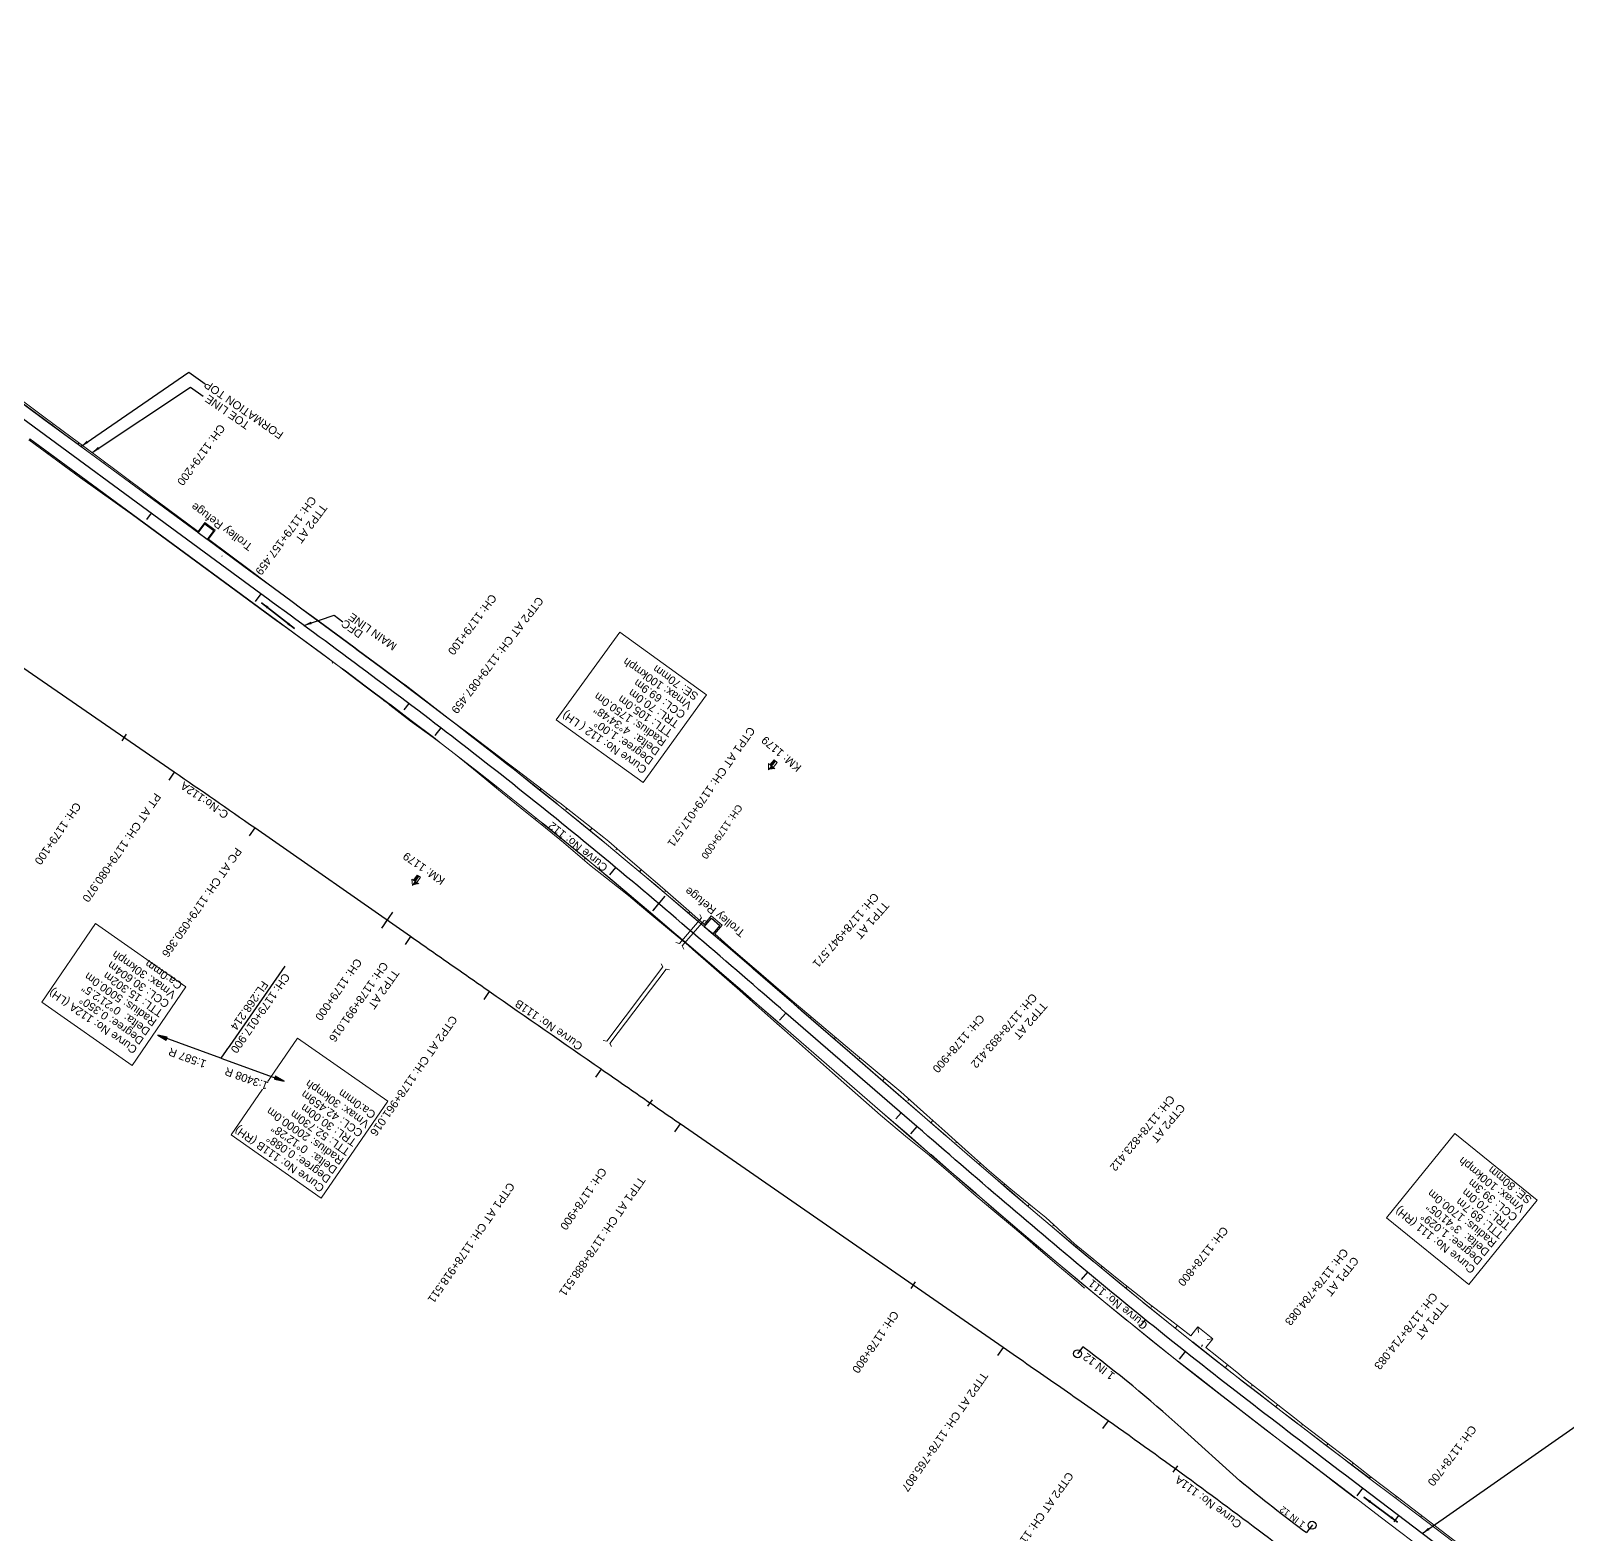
# Model space of a CAD drawing. Header units: metres. Extents: x 646784 to 662189, y 3367130 to 3378376.
# Drawn here: x 653056.2 to 653536.1, y 3373392.9 to 3373862.4 of the extents above; entities that cross this region are included whole.
import ezdxf
from ezdxf.enums import TextEntityAlignment as Align

# ---------------------------------------------------------------- set-up
doc = ezdxf.new("R2010")
doc.units = ezdxf.units.M
doc.header["$MEASUREMENT"] = 0
doc.linetypes.add('CENTER2', pattern=[1.125, 0.75, -0.125, 0.125, -0.125])
for name, color, linetype, lineweight in [('C-ALIG-DG-SPIRAL', 1, 'CENTER2', 70), ('C-ALIG-LABL-DG', 1, 'Continuous', 25), ('C-ALIG-LABL-DG-MARK', 1, 'Continuous', 25), ('IR Proposed Curve_Details', 190, 'Continuous', 0), ('Km post', 1, 'Continuous', 13), ('PROP-DFC Connecting line', 1, 'Continuous', 0), ('Proposed Curve_Details', 10, 'Continuous', 0), ('PROPOSED DFC TRACK', 1, 'Continuous', 0), ('PROPOSED DFCC TOE LINE', 239, 'Continuous', 0), ('PROPOSED DFCC TOE SLOPES', 239, 'Continuous', 0)]:
    doc.layers.add(name, color=color, linetype=linetype, lineweight=lineweight)
for name, color, linetype in [('IR PROPOSALS', 190, 'Continuous'), ('LINK LINE', 190, 'Continuous'), ('PROPOSED DFCC FORMATION LINE', 187, 'Continuous'), ('PROPOSED FORMATION LINE - PLAN', 187, 'Continuous'), ('Trolley Refuse', 10, 'Continuous')]:
    doc.layers.add(name, color=color, linetype=linetype)
doc.styles.add('Arial', font='arial.ttf')
doc.styles.get("Standard").update_dxf_attribs({"font": 'arial.ttf'})
doc.styles.add('Style-Arial', font='arial.ttf')
doc.dimstyles.new('ISO-25', dxfattribs={"dimtxt": 2.5, "dimasz": 2.5, "dimexe": 1.25, "dimexo": 0.625, "dimtad": 1, "dimtxsty": 'Standard', "dimcen": 2.5, "dimadec": 0, "dimazin": 0, "dimtfac": 1, "dimtmove": 0, "dimatfit": 3, "dimfxl": 1, "dimarcsym": 0})

# ---------------------------------------------------------------- blocks, each defined once
blk = doc.blocks.new('Tick Hor')
blk.add_lwpolyline([(-0.5, 0), (0.5, 0)])
blk = doc.blocks.new('KM Post')
at = {"layer": 'Km post', "lineweight": 13}
h = blk.add_hatch(color=256, dxfattribs=at)
h.paths.add_polyline_path([(0, -8.9), (1.6, -8.9), (1.6, -3.8), (0, -3.8)])
h.paths.add_polyline_path([(0, -3.8), (0, 0), (-3.4, -3.8)])
for p, q in [((0, -8.9), (0, 0)), ((3.1, -3.8), (0, 0)), ((3.1, -3.8), (-3.4, -3.8))]:
    blk.add_line(p, q, dxfattribs=at)
blk.add_lwpolyline([(1.6, -3.8), (1.6, -8.9), (-1.6, -8.9), (-1.6, -3.8)], dxfattribs=at)
blk = doc.blocks.new('Direction')
h = blk.add_hatch(color=256)
h.dxf.hatch_style = 1
h.paths.add_polyline_path([(-5.54, 0), (-4.75, -0.13), (-4.75, 0.13)])
blk.add_lwpolyline([(-5.54, 0), (-4.75, -0.13), (-4.75, 0.13)], close=True)
blk.add_lwpolyline([(0, 0), (-5.54, 0)])

msp = doc.modelspace()

# ---------------------------------------------------------------- linework, layer by layer
at = {"layer": 'C-ALIG-DG-SPIRAL', "color": 1, "linetype": 'Continuous', "lineweight": 30, "flags": 128}
msp.add_lwpolyline([(653890.1953, 3373089.885), (653472.2157, 3373407.2722), (653470.4174, 3373408.6378), (653468.6191, 3373410.0035), (653466.8209, 3373411.3693), (653465.0229, 3373412.7353), (653463.2251, 3373414.1016), (653461.4277, 3373415.4684), (653459.6305, 3373416.8356), (653457.8338, 3373418.2033), (653456.0376, 3373419.5716), (653454.2419, 3373420.9407), (653452.4467, 3373422.3105), (653450.6523, 3373423.6811), (653448.8585, 3373425.0527), (653447.0655, 3373426.4253), (653445.2733, 3373427.7989), (653443.482, 3373429.1737), (653441.6916, 3373430.5498), (653439.9023, 3373431.9271), (653438.114, 3373433.3058), (653436.3268, 3373434.686), (653434.5408, 3373436.0677), (653432.756, 3373437.451), (653430.9726, 3373438.836), (653429.1905, 3373440.2227), (653427.4099, 3373441.6113), (653425.6307, 3373443.0018), (653423.8531, 3373444.3942), (653422.0771, 3373445.7888), (653420.3028, 3373447.1854), (653418.5302, 3373448.5843), (653416.7594, 3373449.9854, -0.00578371), (653386.2193, 3373474.7641), (653384.4833, 3373476.2081), (653382.7491, 3373477.6543), (653381.0168, 3373479.1027), (653379.2862, 3373480.5532), (653377.5573, 3373482.0057), (653375.83, 3373483.4601), (653374.1042, 3373484.9163), (653372.38, 3373486.3744), (653370.6572, 3373487.8341), (653368.9358, 3373489.2954), (653367.2157, 3373490.7583), (653365.4968, 3373492.2227), (653363.7791, 3373493.6885), (653362.0626, 3373495.1556), (653360.3471, 3373496.6239), (653358.6327, 3373498.0934), (653356.9192, 3373499.5641), (653355.2065, 3373501.0357), (653353.4947, 3373502.5083), (653351.7837, 3373503.9818), (653350.0733, 3373505.4561), (653348.3636, 3373506.9311), (653346.6544, 3373508.4068), (653344.9458, 3373509.8831), (653343.2376, 3373511.3598), (653341.5297, 3373512.8371), (653339.8222, 3373514.3146), (653338.115, 3373515.7925), (653336.4079, 3373517.2706), (653334.701, 3373518.7489), (653332.9941, 3373520.2272), (653292.0556, 3373555.6854), (653290.3487, 3373557.1638), (653288.6418, 3373558.642), (653286.9347, 3373560.1201), (653285.2275, 3373561.598), (653283.52, 3373563.0757), (653281.8122, 3373564.5529), (653280.1041, 3373566.0298), (653278.3955, 3373567.5061), (653276.6864, 3373568.9819), (653274.9768, 3373570.457), (653273.2665, 3373571.9314), (653271.5556, 3373573.4051), (653269.8439, 3373574.8779), (653268.1315, 3373576.3497), (653266.4182, 3373577.8206), (653264.704, 3373579.2904), (653262.9887, 3373580.759), (653261.2725, 3373582.2264), (653259.5552, 3373583.6926), (653257.8367, 3373585.1574), (653256.1169, 3373586.6207), (653254.3959, 3373588.0826), (653252.6736, 3373589.5429), (653250.9499, 3373591.0015), (653249.2247, 3373592.4584), (653247.498, 3373593.9135), (653245.7697, 3373595.3667), (653244.0398, 3373596.818), (653242.3082, 3373598.2673), (653240.5748, 3373599.7145), (653238.8397, 3373601.1595, 0.00998425), (653184.2293, 3373644.7636), (653182.4361, 3373646.1358), (653180.6411, 3373647.5059), (653178.8445, 3373648.8738), (653177.0464, 3373650.2396), (653175.2466, 3373651.6033), (653173.4454, 3373652.9651), (653171.6428, 3373654.3251), (653169.8388, 3373655.6832), (653168.0336, 3373657.0396), (653166.2271, 3373658.3944), (653164.4194, 3373659.7476), (653162.6106, 3373661.0993), (653160.8007, 3373662.4495), (653158.9898, 3373663.7984), (653157.1779, 3373665.146), (653155.3652, 3373666.4924), (653153.5516, 3373667.8377), (653151.7372, 3373669.1819), (653149.9221, 3373670.5251), (653148.1063, 3373671.8674), (653146.2899, 3373673.2089), (653144.473, 3373674.5496), (653142.6555, 3373675.8897), (653140.8376, 3373677.2291), (653139.0194, 3373678.5681), (653137.2007, 3373679.9065), (653135.3818, 3373681.2446), (653133.5627, 3373682.5824), (653131.7434, 3373683.9199), (653129.924, 3373685.2573), (653128.1046, 3373686.5947), (652622.4428, 3374058.2518)], format="xyb", dxfattribs=at)
at = {"layer": 'C-ALIG-LABL-DG', "color": 1, "linetype": 'Continuous', "lineweight": 25}
for p, q in [((653093.8262, 3373711.789), (653092.3456, 3373709.7746)), ((653174.249, 3373652.358), (653172.7413, 3373650.3637)), ((653252.2972, 3373589.8616), (653250.6818, 3373587.9536)), ((653328.0142, 3373524.5405), (653326.3774, 3373522.6507)), ((653404.3304, 3373459.9285), (653402.7595, 3373457.9837)), ((653483.4317, 3373398.7555), (653481.9198, 3373396.7645))]:
    msp.add_line(p, q, dxfattribs=at)
at = {"layer": 'C-ALIG-LABL-DG-MARK', "color": 1, "linetype": 'Continuous', "lineweight": 25}
for p, q in [((653128.1046, 3373686.5947), (653126.3279, 3373684.1774)), ((653184.2293, 3373644.7636), (653182.4046, 3373642.3823)), ((653238.8397, 3373601.1595), (653236.9213, 3373598.853)), ((653292.0556, 3373555.6854), (653290.0915, 3373553.4178)), ((653332.9941, 3373520.2272), (653331.03, 3373517.9595)), ((653386.2193, 3373474.7641), (653384.3023, 3373472.4564)), ((653416.7594, 3373449.9854), (653414.8964, 3373447.634)), ((653472.2157, 3373407.2722), (653470.4015, 3373404.883))]:
    msp.add_line(p, q, dxfattribs=at)
at = {"layer": 'IR PROPOSALS'}
for p, q in [((653384.8063, 3373451.4751), (653383.1681, 3373449.2954)), ((653456.5488, 3373395.8398, 0.0193), (653454.6955, 3373393.4332, 0.0193))]:
    msp.add_line(p, q, dxfattribs=at)
msp.add_lwpolyline([(653454.6385, 3373393.3574, -0.01199726), (653433.8584, 3373409.6126), (653415.3863, 3373426.2794, 0.02245488), (653384.8063, 3373451.4751)], format="xyb", dxfattribs=at)
for centre in [(653383.1681, 3373449.2954), (653456.4095, 3373395.717, 0.6672)]:
    msp.add_circle(centre, 1.2487, dxfattribs=at)
at = {"layer": 'IR Proposed Curve_Details'}
msp.add_lwpolyline([(653104.6225, 3373563.8841), (653087.8869, 3373539.3509), (653059.6901, 3373559.0945), (653076.4257, 3373583.6276)], close=True, dxfattribs=at)
at = {"layer": 'LINK LINE', "linetype": 'Continuous', "lineweight": 30}
for p, q in [((653100.9757, 3373630.92), (653099.2747, 3373628.4488)), ((653126.1311, 3373613.4905), (653124.415, 3373611.0298)), ((653167.443, 3373584.679), (653166.0129, 3373582.6284)), ((653174.8122, 3373579.5396), (653173.0961, 3373577.079)), ((653199.4233, 3373562.3847), (653197.709, 3373559.9227)), ((653234.3309, 3373538.1336), (653232.6219, 3373535.668)), ((653258.9955, 3373521.0556), (653257.2883, 3373518.5887)), ((653359.8942, 3373451.2298), (653358.187, 3373448.7629)), ((653392.7098, 3373428.358), (653390.9781, 3373425.9083))]:
    msp.add_line(p, q, dxfattribs=at)
at = {"layer": 'LINK LINE', "linetype": 'Continuous', "lineweight": 30, "flags": 128}
for points in [[(653100.9757, 3373630.92), (653011.0449, 3373692.8242)], [(653199.4233, 3373562.3847), (653198.6291, 3373562.9377), (653197.835, 3373563.4907), (653197.0408, 3373564.0438), (653196.2468, 3373564.5969), (653195.4527, 3373565.1501), (653194.6586, 3373565.7033), (653193.8646, 3373566.2565), (653193.0706, 3373566.8097), (653192.2766, 3373567.363), (653191.4826, 3373567.9163), (653190.6887, 3373568.4696), (653189.8948, 3373569.023), (653189.1008, 3373569.5763), (653188.3069, 3373570.1297), (653187.5131, 3373570.6831), (653186.7192, 3373571.2366), (653185.9253, 3373571.79), (653185.1315, 3373572.3435), (653184.3376, 3373572.897), (653183.5438, 3373573.4505), (653182.75, 3373574.004), (653181.9562, 3373574.5575), (653181.1624, 3373575.1111), (653180.3686, 3373575.6646), (653179.5748, 3373576.2182), (653178.781, 3373576.7718), (653177.9873, 3373577.3253), (653177.1935, 3373577.8789), (653176.3997, 3373578.4325), (653175.6059, 3373578.9861), (653174.8122, 3373579.5396)], [(653258.9955, 3373521.0556), (653258.1997, 3373521.6063), (653257.404, 3373522.157), (653256.6082, 3373522.7077), (653255.8124, 3373523.2584), (653255.0167, 3373523.8091), (653254.2209, 3373524.3599), (653253.4252, 3373524.9106), (653252.6294, 3373525.4613), (653251.8337, 3373526.0121), (653251.038, 3373526.5628), (653250.2422, 3373527.1136), (653249.4465, 3373527.6644), (653248.6508, 3373528.2152), (653247.8551, 3373528.766), (653247.0594, 3373529.3168), (653246.2638, 3373529.8677), (653245.4681, 3373530.4186), (653244.6725, 3373530.9695), (653243.8769, 3373531.5204), (653243.0813, 3373532.0713), (653242.2857, 3373532.6223), (653241.4901, 3373533.1733), (653240.6945, 3373533.7243), (653239.899, 3373534.2753), (653239.1035, 3373534.8264), (653238.308, 3373535.3775), (653237.5125, 3373535.9287), (653236.7171, 3373536.4798), (653235.9217, 3373537.031), (653235.1263, 3373537.5823), (653234.3309, 3373538.1336)], [(653359.8942, 3373451.2298), (653258.9955, 3373521.0556)], [(653392.7098, 3373428.358), (653391.656, 3373429.1025), (653390.6016, 3373429.8464), (653389.5469, 3373430.5896), (653388.4916, 3373431.3322), (653387.436, 3373432.0742), (653386.38, 3373432.8156), (653385.3236, 3373433.5565), (653384.2668, 3373434.2969), (653383.2096, 3373435.0367), (653382.1521, 3373435.7761), (653381.0943, 3373436.515), (653380.0362, 3373437.2534), (653378.9778, 3373437.9915), (653377.9191, 3373438.7291), (653376.8602, 3373439.4664), (653375.801, 3373440.2033), (653374.7416, 3373440.9399), (653373.682, 3373441.6762), (653372.6221, 3373442.4122), (653371.5621, 3373443.1479), (653370.5019, 3373443.8834), (653369.4416, 3373444.6187), (653368.3811, 3373445.3538), (653367.3205, 3373446.0887), (653366.2598, 3373446.8234), (653365.199, 3373447.558), (653364.1382, 3373448.2925), (653363.0772, 3373449.0269), (653362.0162, 3373449.7612), (653360.9552, 3373450.4955), (653359.8942, 3373451.2298)]]:
    msp.add_lwpolyline(points, dxfattribs=at)
for points in [[(653126.1311, 3373613.4905, 0.00153018), (653100.9757, 3373630.92)], [(653444.4083, 3373390.555, 0.00800617), (653392.7098, 3373428.358), (653391.656, 3373429.1025), (653390.6016, 3373429.8464), (653389.5469, 3373430.5896), (653388.4916, 3373431.3322), (653387.436, 3373432.0742), (653386.38, 3373432.8156), (653385.3236, 3373433.5565), (653384.2668, 3373434.2969), (653383.2096, 3373435.0367), (653382.1521, 3373435.7761), (653381.0943, 3373436.515), (653380.0362, 3373437.2534), (653378.9778, 3373437.9915), (653377.9191, 3373438.7291), (653376.8602, 3373439.4664), (653375.801, 3373440.2033), (653374.7416, 3373440.9399), (653373.682, 3373441.6762), (653372.6221, 3373442.4122), (653371.5621, 3373443.1479), (653370.5019, 3373443.8834), (653369.4416, 3373444.6187), (653368.3811, 3373445.3538), (653367.3205, 3373446.0887), (653366.2598, 3373446.8234), (653365.199, 3373447.558), (653364.1382, 3373448.2925), (653363.0772, 3373449.0269), (653362.0162, 3373449.7612), (653360.9552, 3373450.4955), (653359.8942, 3373451.2298), (653258.9959, 3373521.0553), (653258.2001, 3373521.606), (653257.4043, 3373522.1567), (653256.6086, 3373522.7074), (653255.8128, 3373523.2582), (653255.0171, 3373523.8089), (653254.2213, 3373524.3596), (653253.4255, 3373524.9103), (653252.6298, 3373525.4611), (653251.8341, 3373526.0118), (653251.0383, 3373526.5626), (653250.2426, 3373527.1133), (653249.4469, 3373527.6641), (653248.6512, 3373528.2149), (653247.8555, 3373528.7657), (653247.0598, 3373529.3166), (653246.2641, 3373529.8674), (653245.4685, 3373530.4183), (653244.6729, 3373530.9692), (653243.8772, 3373531.5201), (653243.0816, 3373532.0711), (653242.286, 3373532.622), (653241.4905, 3373533.173), (653240.6949, 3373533.724), (653239.8994, 3373534.2751), (653239.1039, 3373534.8262), (653238.3084, 3373535.3773), (653237.5129, 3373535.9284), (653236.7175, 3373536.4796), (653235.922, 3373537.0308), (653235.1266, 3373537.582), (653234.3313, 3373538.1333, -0.00053128), (653199.4255, 3373562.3832), (653198.6313, 3373562.9362), (653197.8371, 3373563.4892), (653197.043, 3373564.0423), (653196.2489, 3373564.5954), (653195.4549, 3373565.1486), (653194.6608, 3373565.7017), (653193.8668, 3373566.255), (653193.0728, 3373566.8082), (653192.2788, 3373567.3615), (653191.4848, 3373567.9148), (653190.6909, 3373568.4681), (653189.8969, 3373569.0214), (653189.103, 3373569.5748), (653188.3091, 3373570.1282), (653187.5152, 3373570.6816), (653186.7214, 3373571.2351), (653185.9275, 3373571.7885), (653185.1336, 3373572.342), (653184.3398, 3373572.8955), (653183.546, 3373573.449), (653182.7522, 3373574.0025), (653181.9584, 3373574.556), (653181.1646, 3373575.1096), (653180.3708, 3373575.6631), (653179.577, 3373576.2167), (653178.7832, 3373576.7702), (653177.9894, 3373577.3238), (653177.1957, 3373577.8774), (653176.4019, 3373578.431), (653175.6081, 3373578.9845), (653174.8242, 3373579.5312)], [(653234.3309, 3373538.1336, -0.00053131), (653199.4233, 3373562.3847)], [(653444.4083, 3373390.555, 0.00800617), (653392.7098, 3373428.358)]]:
    msp.add_lwpolyline(points, format="xyb", dxfattribs=at)
at = {"layer": 'LINK LINE', "linetype": 'Continuous', "lineweight": 0, "flags": 128}
msp.add_lwpolyline([(653167.7466, 3373528.1422), (653146.936, 3373497.8674), (653118.7392, 3373517.611), (653139.5498, 3373547.8858)], close=True, dxfattribs=at)
at = {"layer": 'PROP-DFC Connecting line', "linetype": 'Continuous', "lineweight": 0, "flags": 128}
for points in [[(653265.1896, 3373586.4265), (653265.6546, 3373585.3958), (653258.7835, 3373577.4308), (653257.6958, 3373577.7396)], [(653267.6695, 3373584.2942), (653266.5818, 3373584.603), (653259.7107, 3373576.6379), (653260.1757, 3373575.6073)]]:
    msp.add_lwpolyline(points, dxfattribs=at)
at = {"layer": 'PROP-DFC Connecting line', "color": 7, "linetype": 'Continuous', "lineweight": 0, "flags": 128}
for points in [[(653253.1221, 3373571.1008), (653253.6517, 3373570.1018), (653236.0938, 3373546.9165), (653234.9887, 3373547.1554)], [(653255.7326, 3373569.1306), (653254.6275, 3373569.3696), (653237.0696, 3373546.1842), (653237.5992, 3373545.1852)]]:
    msp.add_lwpolyline(points, dxfattribs=at)
at = {"layer": 'Proposed Curve_Details'}
for points in [[(653267.2806, 3373655.0456), (653247.4369, 3373627.6427), (653220.3445, 3373647.2615), (653240.1883, 3373674.6644)], [(653526.677, 3373497.2463), (653505.3896, 3373470.9491), (653479.694, 3373491.7495), (653500.9814, 3373518.0467)]]:
    msp.add_lwpolyline(points, close=True, dxfattribs=at)
at = {"layer": 'PROPOSED DFCC FORMATION LINE', "lineweight": 0, "flags": 128}
for points in [[(653474.4835, 3373410.2588), (653474.4835, 3373410.2588), (653467.5164, 3373415.5504), (653466.3022, 3373416.473), (653460.5546, 3373420.8449), (653453.6016, 3373426.147), (653450.4067, 3373428.59), (653446.6607, 3373431.4611), (653439.7354, 3373436.7915), (653434.5831, 3373440.78), (653432.8293, 3373442.1427), (653425.9458, 3373447.519), (653419.0884, 3373452.9248), (653418.873, 3373453.0955), (653411.4167, 3373459.0396), (653403.7804, 3373465.1986), (653403.307, 3373465.5828), (653396.18, 3373471.4017), (653388.6155, 3373477.6486), (653387.889, 3373478.2524), (653381.9125, 3373483.2447), (653375.233, 3373488.8726), (653372.6076, 3373491.0971), (653368.5735, 3373494.5277), (653361.9303, 3373500.2058), (653357.423, 3373504.0757), (653355.3, 3373505.9026), (653348.6788, 3373511.6137), (653342.2925, 3373517.1365), (653342.0632, 3373517.335), (653335.4494, 3373523.0621), (653327.1749, 3373530.2288), (653312.0571, 3373543.3227), (653296.9392, 3373556.4166), (653294.5107, 3373558.52), (653287.8951, 3373564.2487), (653281.8139, 3373569.5085), (653281.2742, 3373569.9747), (653274.6444, 3373575.694), (653268.0021, 3373581.4024), (653266.6435, 3373582.5667), (653261.3437, 3373587.0957), (653254.6658, 3373592.7696), (653251.3856, 3373595.5413), (653247.9648, 3373598.42), (653241.2374, 3373604.0425), (653235.9995, 3373608.3816), (653234.4925, 3373609.6237), (653227.7199, 3373615.1713), (653220.9196, 3373620.6849), (653220.4676, 3373621.0494), (653214.0919, 3373626.1645), (653207.237, 3373631.61), (653204.792, 3373633.5388), (653200.3549, 3373637.0212), (653193.4459, 3373642.3979), (653188.9746, 3373645.8483), (653186.5102, 3373647.7401), (653179.5381, 3373653.0562), (653173.025, 3373657.9788), (653172.5447, 3373658.3403), (653165.5334, 3373663.5967), (653158.5076, 3373668.8298), (653156.9805, 3373669.9633), (653151.4705, 3373674.0438), (653144.4256, 3373679.2433), (653140.8813, 3373681.8536), (653137.3761, 3373684.4326), (653130.3253, 3373689.616), (653124.7656, 3373693.7023), (653108.6503, 3373705.547), (653092.535, 3373717.3916), (653076.4196, 3373729.2363), (653060.3043, 3373741.0809), (653044.1889, 3373752.9256)], [(653474.5138, 3373410.2986), (653474.5138, 3373410.2986), (653467.5466, 3373415.5902), (653466.3325, 3373416.5129), (653460.5849, 3373420.8847), (653453.6319, 3373426.1868), (653450.4371, 3373428.6297), (653446.6911, 3373431.5007), (653439.766, 3373436.8311), (653434.6137, 3373440.8195), (653432.86, 3373442.1821), (653425.9766, 3373447.5584), (653419.1195, 3373452.964), (653418.9041, 3373453.1347), (653411.448, 3373459.0786), (653403.812, 3373465.2374), (653403.3386, 3373465.6217), (653396.2117, 3373471.4403), (653388.6474, 3373477.6871), (653387.921, 3373478.2909), (653381.9447, 3373483.2831), (653375.2653, 3373488.9107), (653372.64, 3373491.1353), (653368.6059, 3373494.5658), (653361.9629, 3373500.2438), (653357.4556, 3373504.1136), (653355.3326, 3373505.9405), (653348.7115, 3373511.6516), (653342.3252, 3373517.1743), (653342.0959, 3373517.3728), (653335.4822, 3373523.0999), (653327.2077, 3373530.2666), (653312.0898, 3373543.3605), (653296.9719, 3373556.4544), (653294.5434, 3373558.5578), (653287.9278, 3373564.2865), (653281.8466, 3373569.5463), (653281.3069, 3373570.0126), (653274.677, 3373575.7319), (653268.0346, 3373581.4404), (653266.676, 3373582.6046), (653261.3761, 3373587.1338), (653254.6981, 3373592.8078), (653251.4179, 3373595.5796), (653247.997, 3373598.4583), (653241.2694, 3373604.0809), (653236.0314, 3373608.4202), (653234.5243, 3373609.6623), (653227.7515, 3373615.21), (653220.951, 3373620.7238), (653220.499, 3373621.0883), (653214.1231, 3373626.2036), (653207.268, 3373631.6492), (653204.8229, 3373633.5781), (653200.3857, 3373637.0606), (653193.4765, 3373642.4375), (653189.0051, 3373645.8879), (653186.5406, 3373647.7798), (653179.5683, 3373653.096), (653173.0551, 3373658.0187), (653172.5748, 3373658.3802), (653165.5633, 3373663.6367), (653158.5374, 3373668.8699), (653157.0103, 3373670.0034), (653151.5003, 3373674.084), (653144.4553, 3373679.2835), (653140.9109, 3373681.8939), (653137.4058, 3373684.4728), (653130.3549, 3373689.6563), (653124.7953, 3373693.7426), (653108.6799, 3373705.5872), (653092.5646, 3373717.4319), (653076.4492, 3373729.2765), (653060.3339, 3373741.1212), (653044.2185, 3373752.9658)], [(653469.9177, 3373404.2458), (653462.9486, 3373409.5389), (653461.7337, 3373410.4621), (653455.981, 3373414.8379), (653449.0183, 3373420.1473), (653445.8177, 3373422.5947), (653442.0639, 3373425.4717), (653435.1214, 3373430.8155), (653429.9536, 3373434.8159), (653428.1941, 3373436.183), (653421.2857, 3373441.5788), (653414.3997, 3373447.0072), (653414.1833, 3373447.1787), (653406.6938, 3373453.1492), (653399.0236, 3373459.3356), (653398.5481, 3373459.7215), (653391.3893, 3373465.5663), (653383.7911, 3373471.841), (653383.0615, 3373472.4475), (653377.0602, 3373477.4605), (653370.3565, 3373483.1087), (653367.7226, 3373485.3404), (653363.6766, 3373488.7811), (653357.0168, 3373494.4734), (653352.5004, 3373498.3512), (653350.3736, 3373500.1813), (653343.7432, 3373505.9004), (653337.3515, 3373511.4278), (653337.1221, 3373511.6264), (653330.5065, 3373517.3551), (653322.232, 3373524.5218), (653307.1141, 3373537.6157), (653291.9963, 3373550.7096), (653289.5677, 3373552.813), (653282.954, 3373558.5402), (653276.8775, 3373563.7958), (653276.3384, 3373564.2616), (653269.7175, 3373569.9732), (653263.0877, 3373575.6708), (653261.7322, 3373576.8324), (653256.4455, 3373581.3502), (653249.7874, 3373587.0074), (653246.5183, 3373589.7697), (653243.1099, 3373592.638), (653236.4096, 3373598.2377), (653231.1943, 3373602.5582), (653229.6938, 3373603.795), (653222.9503, 3373609.3186), (653216.1793, 3373614.8085), (653215.7293, 3373615.1714), (653209.381, 3373620.2645), (653202.5556, 3373625.6866), (653200.1211, 3373627.6071), (653195.7031, 3373631.0745), (653188.8239, 3373636.4281), (653184.3718, 3373639.8635), (653181.918, 3373641.7473), (653174.9741, 3373647.0419), (653168.4839, 3373651.9471), (653168.0052, 3373652.3075), (653161.0146, 3373657.5483), (653154.0058, 3373662.7687), (653152.482, 3373663.8998), (653146.9821, 3373667.9729), (653139.9467, 3373673.1654), (653136.4057, 3373675.7732), (653132.9029, 3373678.3504), (653125.8539, 3373683.5325), (653120.2943, 3373687.6188), (653104.1789, 3373699.4634), (653088.0636, 3373711.3081), (653071.9483, 3373723.1527), (653055.8329, 3373734.9974)], [(653469.9479, 3373404.2857), (653462.9789, 3373409.5787), (653461.764, 3373410.5019), (653456.0113, 3373414.8777), (653449.0487, 3373420.1871), (653445.8481, 3373422.6344), (653442.0944, 3373425.5114), (653435.1519, 3373430.855), (653429.9843, 3373434.8554), (653428.2248, 3373436.2225), (653421.3165, 3373441.6182), (653414.4307, 3373447.0464), (653414.2144, 3373447.2178), (653406.7251, 3373453.1882), (653399.0551, 3373459.3744), (653398.5796, 3373459.7604), (653391.421, 3373465.6049), (653383.8231, 3373471.8795), (653383.0934, 3373472.4859), (653377.0923, 3373477.4988), (653370.3888, 3373483.1469), (653367.755, 3373485.3786), (653363.709, 3373488.8192), (653357.0494, 3373494.5114), (653352.533, 3373498.3891), (653350.4062, 3373500.2192), (653343.7759, 3373505.9382), (653337.3842, 3373511.4656), (653337.1548, 3373511.6642), (653330.5392, 3373517.3929), (653322.2647, 3373524.5596), (653307.1468, 3373537.6535), (653292.029, 3373550.7474), (653289.6005, 3373552.8508), (653282.9867, 3373558.578), (653276.9102, 3373563.8336), (653276.3711, 3373564.2994), (653269.7501, 3373570.0111), (653263.1203, 3373575.7087), (653261.7647, 3373576.8704), (653256.4779, 3373581.3883), (653249.8197, 3373587.0455), (653246.5505, 3373589.808), (653243.142, 3373592.6762), (653236.4416, 3373598.2762), (653231.2261, 3373602.5968), (653229.7256, 3373603.8336), (653222.9819, 3373609.3574), (653216.2107, 3373614.8474), (653215.7606, 3373615.2104), (653209.4122, 3373620.3036), (653202.5866, 3373625.7258), (653200.152, 3373627.6464), (653195.7339, 3373631.1138), (653188.8545, 3373636.4676), (653184.4023, 3373639.9032), (653181.9484, 3373641.787), (653175.0043, 3373647.0817), (653168.514, 3373651.987), (653168.0352, 3373652.3474), (653161.0445, 3373657.5883), (653154.0356, 3373662.8088), (653152.5118, 3373663.94), (653147.0118, 3373668.0131), (653139.9763, 3373673.2056), (653136.4353, 3373675.8135), (653132.9325, 3373678.3907), (653125.8835, 3373683.5728), (653120.3239, 3373687.659), (653104.2086, 3373699.5037), (653088.0932, 3373711.3483), (653071.9779, 3373723.193), (653055.8625, 3373735.0377)], [(653545.9416, 3373355.998), (653530.0133, 3373368.093), (653514.085, 3373380.1879), (653498.1566, 3373392.2829), (653482.2283, 3373404.3779), (653474.4835, 3373410.2588)], [(653541.406, 3373350.0249), (653525.4777, 3373362.1199), (653509.5494, 3373374.2148), (653493.621, 3373386.3098), (653477.6927, 3373398.4048), (653469.9479, 3373404.2857)]]:
    msp.add_lwpolyline(points, dxfattribs=at)
at = {"layer": 'PROPOSED DFCC TOE LINE', "lineweight": 0, "flags": 128}
for points in [[(653044.6608, 3373753.5676), (653060.688, 3373741.603), (653076.7603, 3373729.6998), (653092.7341, 3373717.6626), (653108.4629, 3373706.0285), (653110.5403, 3373708.8388), (653113.7831, 3373706.4417), (653111.6986, 3373703.6219), (653124.8578, 3373693.8277), (653130.3864, 3373689.6993), (653137.4058, 3373684.4728), (653140.9109, 3373681.8939), (653144.4553, 3373679.2835), (653151.5377, 3373674.1347), (653157.0643, 3373670.0762), (653158.5906, 3373668.9416), (653165.6133, 3373663.7037), (653172.6616, 3373658.4956), (653173.1448, 3373658.1378), (653179.6387, 3373653.1887), (653186.546, 3373647.7869), (653189.0292, 3373645.9192), (653193.5349, 3373642.5128), (653200.4978, 3373637.2038), (653205.0053, 3373633.8097), (653207.4946, 3373631.936), (653214.4753, 3373626.6447), (653220.9495, 3373621.6472), (653221.408, 3373621.2903), (653228.3067, 3373615.8914), (653235.1794, 3373610.4581), (653236.7089, 3373609.2414), (653241.8906, 3373604.8278), (653248.5359, 3373599.1001), (653251.9143, 3373596.1682), (653255.1533, 3373593.3455), (653261.7465, 3373587.5681), (653266.5074, 3373583.3721), (653268.7364, 3373586.0078), (653272.1566, 3373583.1155), (653269.8632, 3373580.4036), (653274.8748, 3373575.9616), (653281.4806, 3373570.2137), (653282.0235, 3373569.7511), (653288.1412, 3373564.533), (653294.7918, 3373558.8446), (653297.2279, 3373556.75), (653312.5644, 3373543.9085), (653327.9564, 3373531.1311), (653336.0978, 3373523.8106), (653342.6195, 3373517.9777), (653342.8463, 3373517.7764), (653349.1472, 3373512.1559), (653355.6611, 3373506.322), (653357.7878, 3373504.4999), (653362.3561, 3373500.7026), (653369.1065, 3373495.1532), (653373.2055, 3373491.8017), (653375.7916, 3373489.5327), (653382.2372, 3373483.6317), (653388.2533, 3373478.6904), (653388.9845, 3373478.0929), (653396.5978, 3373471.9106), (653403.8353, 3373466.2335), (653404.3159, 3373465.8586), (653412.0825, 3373459.8699), (653418.5618, 3373454.8948)], [(653418.5618, 3373454.8948), (653420.746, 3373457.6608), (653425.4439, 3373453.9511), (653423.2779, 3373451.2081), (653426.7174, 3373448.5027), (653433.5073, 3373443.0144), (653435.1988, 3373441.5732), (653440.3274, 3373437.5581), (653447.2212, 3373432.1914), (653450.9156, 3373429.2548), (653454.0968, 3373426.7953), (653461.0204, 3373421.4567), (653466.7439, 3373417.0541), (653467.953, 3373416.1249), (653474.8913, 3373410.7958)], [(653420.9512, 3373455.915), (653420.746, 3373457.6608)], [(653423.6981, 3373453.7459), (653425.4439, 3373453.9511)], [(653474.8965, 3373410.8027), (653482.6146, 3373404.8866), (653498.5432, 3373392.7919), (653514.3943, 3373380.5953), (653530.4622, 3373368.6842), (653546.1772, 3373356.3082), (653562.188, 3373344.3219), (653577.6146, 3373332.5586)]]:
    msp.add_lwpolyline(points, dxfattribs=at)
at = {"layer": 'PROPOSED DFCC TOE LINE', "lineweight": 0}
msp.add_lwpolyline([(653385.3259, 3373469.8084), (653383.4306, 3373471.407), (653382.7071, 3373472.0213), (653376.7503, 3373477.0911), (653370.0967, 3373482.8015), (653367.4831, 3373485.0581), (653363.4148, 3373488.4739), (653356.6948, 3373494.0977), (653352.1373, 3373497.929), (653350.0072, 3373499.7558), (653343.4975, 3373505.6159), (653337.0345, 3373511.0615), (653336.7983, 3373511.2524), (653329.9967, 3373516.7665), (653321.5637, 3373523.7503), (653306.6142, 3373537.0386), (653291.651, 3373550.311), (653289.2468, 3373552.4425), (653282.6955, 3373558.2415), (653276.6857, 3373563.5738), (653276.1545, 3373564.0487), (653269.5703, 3373569.8022), (653262.9977, 3373575.5658), (653261.6506, 3373576.7371), (653256.3157, 3373581.1979), (653249.5988, 3373586.7846), (653246.3017, 3373589.513), (653242.865, 3373592.3463), (653236.0178, 3373597.7666), (653230.6892, 3373601.9461), (653229.2048, 3373603.201), (653222.6013, 3373608.8904), (653215.8634, 3373614.4169), (653215.4145, 3373614.7809), (653209.0533, 3373619.8541), (653202.3327, 3373625.4045), (653199.9359, 3373627.3719), (653195.5863, 3373630.9251), (653188.8239, 3373636.4281), (653184.3386, 3373639.8204), (653181.8739, 3373641.6897), (653174.8477, 3373646.8753), (653168.395, 3373651.829), (653167.9189, 3373652.1929), (653160.9425, 3373657.4517), (653153.9864, 3373662.7426), (653152.4712, 3373663.8852), (653146.9821, 3373667.9729), (653139.934, 3373673.1481), (653136.3744, 3373675.7307), (653132.8294, 3373678.2505), (653125.7722, 3373683.4213), (653120.2124, 3373687.5074), (653104.1213, 3373699.385), (653087.996, 3373711.2161), (653071.7052, 3373722.822), (653055.5772, 3373734.6494)], dxfattribs=at)
at = {"layer": 'PROPOSED DFCC TOE SLOPES', "linetype": 'Continuous', "lineweight": 0, "flags": 128}
for points in [[(653063.0359, 3373739.4681), (653063.2244, 3373739.7245)], [(653070.9051, 3373733.2894), (653071.2606, 3373733.7729)], [(653079.122, 3373727.5836), (653079.2812, 3373727.8002)], [(653087.0205, 3373721.4447), (653087.2681, 3373721.7816)], [(653095.1749, 3373715.654), (653095.2717, 3373715.7857)], [(653103.1358, 3373709.6001), (653103.3114, 3373709.8389)], [(653115.8222, 3373698.233), (653115.9587, 3373698.4176)], [(653119.2512, 3373697.7554), (653119.3677, 3373697.9139)], [(653127.3478, 3373691.8861), (653127.3868, 3373691.9392)], [(653127.3482, 3373691.8858), (653127.3872, 3373691.9389)], [(653135.3665, 3373685.9099), (653135.4032, 3373685.9599)], [(653135.3694, 3373685.9078), (653135.4061, 3373685.9577)], [(653143.427, 3373679.9853), (653143.4301, 3373679.9896)], [(653143.4349, 3373679.9795), (653143.438, 3373679.9837)], [(653151.4784, 3373674.038), (653151.4513, 3373674.0013)], [(653151.4924, 3373674.0276), (653151.4652, 3373673.9909)], [(653159.5011, 3373668.0391), (653159.4769, 3373668.0065)], [(653159.5189, 3373668.0258), (653159.4946, 3373667.9932)], [(653167.5583, 3373662.0786), (653167.5062, 3373662.0088)], [(653167.5805, 3373662.062), (653167.5282, 3373661.9925)], [(653175.5566, 3373656.0304), (653175.5399, 3373656.008)], [(653175.5846, 3373656.0094), (653175.5678, 3373655.9872)], [(653183.5662, 3373649.9849), (653183.5796, 3373650.0026)], [(653183.5959, 3373649.9622), (653183.6097, 3373649.9802)], [(653191.5674, 3373643.9242), (653191.6043, 3373643.9723)], [(653191.6036, 3373643.8966), (653191.6409, 3373643.9447)], [(653199.464, 3373637.7145), (653199.5993, 3373637.8888)], [(653199.4966, 3373637.6892), (653199.6332, 3373637.863)], [(653207.4899, 3373631.6767), (653207.6194, 3373631.8414)], [(653207.5274, 3373631.6476), (653207.6582, 3373631.812)], [(653215.2224, 3373625.2576), (653215.6218, 3373625.7597)], [(653215.2556, 3373625.2309), (653215.6585, 3373625.7314)], [(653223.3045, 3373619.2824), (653223.5631, 3373619.6037)], [(653223.3392, 3373619.2547), (653223.5999, 3373619.575)], [(653230.8334, 3373612.621), (653231.4639, 3373613.3954)], [(653230.865, 3373612.5951), (653231.5002, 3373613.3667)], [(653238.925, 3373606.652), (653239.2646, 3373607.0645)], [(653238.9616, 3373606.6212), (653239.3034, 3373607.0315)], [(653246.3022, 3373599.8095), (653246.8919, 3373600.5171)], [(653246.33, 3373599.7863), (653246.9227, 3373600.4906)], [(653254.2288, 3373593.6417), (653254.4761, 3373593.9356)], [(653254.2567, 3373593.6178), (653254.5051, 3373593.9104)], [(653261.6297, 3373586.8513), (653262.0279, 3373587.3201)], [(653261.6506, 3373586.8334), (653262.0503, 3373587.3004)], [(653276.8438, 3373573.7967), (653277.066, 3373574.055)], [(653276.8542, 3373573.7877), (653277.0768, 3373574.0456)], [(653284.5353, 3373567.3823), (653284.6479, 3373567.5126)], [(653284.5418, 3373567.3768), (653284.6545, 3373567.507)], [(653291.9904, 3373560.7024), (653292.2581, 3373561.0117)], [(653291.9923, 3373560.7007), (653292.2601, 3373561.0099)], [(653299.7147, 3373554.3425), (653299.878, 3373554.531)], [(653299.7149, 3373554.3424), (653299.8782, 3373554.5308)], [(653307.1106, 3373547.6069), (653307.5464, 3373548.1101)], [(653314.9469, 3373541.3802), (653315.2243, 3373541.7004)], [(653322.2285, 3373534.513), (653322.9203, 3373535.3117)], [(653330.157, 3373528.393), (653330.5267, 3373528.8199)], [(653337.3455, 3373521.4202), (653337.9673, 3373522.1385)], [(653345.1621, 3373515.1793), (653345.4215, 3373515.4793)], [(653352.4628, 3373508.3498), (653352.8698, 3373508.8219)], [(653360.2294, 3373502.071), (653360.4294, 3373502.3041)], [(653367.6097, 3373495.3515), (653368.1272, 3373495.9583)], [(653375.4857, 3373489.2256), (653375.7651, 3373489.556)], [(653382.8279, 3373482.4801), (653383.1585, 3373482.8751)], [(653390.6721, 3373476.3376), (653390.8627, 3373476.5677)], [(653398.1683, 3373469.7783), (653398.6171, 3373470.3267)], [(653406.1775, 3373463.8493), (653406.4633, 3373464.2028)], [(653413.6518, 3373457.2578), (653414.3486, 3373458.1299)], [(653421.8339, 3373451.5525), (653422.2193, 3373452.0406)], [(653429.2833, 3373444.9122), (653430.0096, 3373445.8415)], [(653437.4525, 3373439.1825), (653437.7545, 3373439.5724)], [(653445.0483, 3373432.7022), (653445.6162, 3373433.4409)], [(653453.218, 3373426.9565), (653453.467, 3373427.2822)], [(653460.9088, 3373420.5755), (653461.3731, 3373421.1853)], [(653469.0786, 3373414.8112), (653469.2941, 3373415.0948)], [(653474.3972, 3373410.3243), (653474.8105, 3373410.8686)], [(653482.5545, 3373404.5312), (653482.7477, 3373404.7855)], [(653490.3256, 3373398.2293), (653490.712, 3373398.7382)]]:
    msp.add_lwpolyline(points, dxfattribs=at)
at = {"layer": 'PROPOSED DFCC TOE SLOPES', "flags": 128}
for points in [[(653062.0573, 3373730.4845), (653061.913, 3373730.2882)], [(653070.115, 3373724.5622), (653069.8224, 3373724.1641)], [(653150.6551, 3373665.315), (653150.3448, 3373664.8964)], [(653158.6718, 3373659.3557), (653158.5301, 3373659.1658)], [(653166.6677, 3373653.3727), (653166.4303, 3373653.0568)], [(653174.6365, 3373647.3597), (653174.553, 3373647.2497)], [(653182.5717, 3373641.3085), (653182.5, 3373641.2149)], [(653190.4705, 3373635.21), (653190.3933, 3373635.1107)], [(653206.1652, 3373622.883), (653206.0144, 3373622.6932)], [(653213.9615, 3373616.6538), (653213.6368, 3373616.2498)], [(653221.721, 3373610.3796), (653221.5653, 3373610.1881)], [(653229.4454, 3373604.063), (653229.1823, 3373603.7433)], [(653237.1316, 3373597.6995), (653237.044, 3373597.5943)], [(653244.7849, 3373591.2938), (653244.7333, 3373591.2325)]]:
    msp.add_lwpolyline(points, dxfattribs=at)
at = {"layer": 'Trolley Refuse'}
for points in [[(653111.3301, 3373703.5714), (653108.5156, 3373705.6519), (653110.5961, 3373708.4664), (653113.4107, 3373706.3859)], [(653269.2066, 3373580.3853), (653266.5341, 3373582.6453), (653268.7941, 3373585.3179), (653271.4666, 3373583.0578)]]:
    msp.add_lwpolyline(points, close=True, dxfattribs=at)

# ---------------------------------------------------------------- block references
at = {"layer": 'C-ALIG-LABL-DG', "color": 1, "linetype": 'Continuous', "lineweight": 25, "xscale": 5.999999999999913, "yscale": 5.999999999999913, "zscale": 5.999999999999913, "rotation": 229.7462749007087}
msp.add_blockref('Tick Hor', (653252.2972, 3373589.8616), dxfattribs=at)
at = {"layer": 'LINK LINE', "linetype": 'Continuous', "lineweight": 30}
for p, xscale, yscale, zscale, rotation in [((653085.3005, 3373641.7101), 2.499999999999997, 2.499999999999997, 2.499999999999997, 235.4582607844453), ((653167.443, 3373584.679), 6, 6, 6, 235.1075689232137), ((653249.5483, 3373527.5939), 2.500000000000001, 2.500000000000001, 2.500000000000001, 235.3089774266249), ((653331.7777, 3373470.6875), 2.5, 2.5, 2.5, 235.3152799162102), ((653413.6864, 3373413.3251), 2.500000000000001, 2.500000000000001, 2.500000000000001, 234.0029985431476)]:
    msp.add_blockref('Tick Hor', p, dxfattribs=dict(at, xscale=xscale, yscale=yscale, zscale=zscale, rotation=rotation))

# ---------------------------------------------------------------- texts
at = {"layer": 'C-ALIG-LABL-DG', "color": 1, "style": 'Arial'}
for s, height, p in [('CTP1 AT CH: 1179+017.571', 2.5, (653280.5833, 3373645.3253)), ('CH: 1179+000', 2.2, (653276.9059, 3373621.0748))]:
    msp.add_text(s, height=height, rotation=235, dxfattribs=at).set_placement(p)
at = {"layer": 'C-ALIG-LABL-DG', "color": 1, "insert": (653148.9674, 3373713.3886), "char_height": 2.5, "width": 47.062043, "attachment_point": 1, "rotation": 233.683912, "style": 'Arial'}
msp.add_mtext('TTP2 AT\\PCH: 1179+157.459', dxfattribs=at)
at = {"layer": 'C-ALIG-LABL-DG', "color": 1, "insert": (653417.0241, 3373525.986, -269.3265), "char_height": 2.5, "width": 34.200704, "attachment_point": 1, "rotation": 230.283192, "line_spacing_factor": 1.010232, "style": 'Arial'}
msp.add_mtext('CTP2 AT\\PCH: 1178+823.412 ', dxfattribs=at)
at = {"layer": 'IR PROPOSALS'}
for height, p in [(2.5, (653395.0369, 3373442.8836)), (2, (653454.4538, 3373396.3986, 0.6591))]:
    msp.add_text('1 IN 12', height=height, rotation=142.596665, dxfattribs=at).set_placement(p)
at = {"layer": 'IR Proposed Curve_Details', "linetype": 'Continuous', "style": 'Style-Arial'}
for s, rotation, p in [('Curve No: 111B', 145, (653228.8788, 3373545.8429)), ('Curve No: 111A', 143.164761, (653434.688, 3373396.5265))]:
    msp.add_text(s, height=2.5, rotation=rotation, dxfattribs=at).set_placement(p)
at = {"layer": 'IR Proposed Curve_Details', "insert": (653103.8024, 3373564.896), "char_height": 2.5, "attachment_point": 7, "rotation": 145, "line_spacing_factor": 0.84, "style": 'Style-Arial'}
msp.add_mtext('Curve No: 112A (LH)\\PDegree: 0.350%%D\\PDelta:  0%%D21\'2.5"\\PRadius: 5000.0m\\PTTL: 15.302m\\PCCL: 30.604m\\PVmax: 30kmph\\PCa:0mm', dxfattribs=at)
at = {"layer": 'LINK LINE', "linetype": 'Continuous', "lineweight": 30, "style": 'Style-Arial'}
msp.add_text('C-No:112A', height=2.5, rotation=145, dxfattribs=at).set_placement((653118.2413, 3373618.1919, 536.9587))
at = {"layer": 'LINK LINE', "linetype": 'Continuous', "lineweight": 30, "insert": (653164.2302, 3373524.5317), "char_height": 2.5, "attachment_point": 7, "rotation": 145, "line_spacing_factor": 0.84, "style": 'Style-Arial'}
msp.add_mtext('Curve No: 111B (RH)\\PDegree: 0.088%%D\\PDelta:  0%%D12\'28"\\PRadius: 20000.0m\\PTTL: 52.730m\\PTRL: 30.00m\\PCCL: 42.459m\\PVmax: 30kmph\\PCa:0mm', dxfattribs=at)
at = {"layer": 'Proposed Curve_Details', "lineweight": 0, "insert": (653264.9909, 3373655.2086), "char_height": 2.5, "attachment_point": 7, "rotation": 145, "line_spacing_factor": 0.84, "style": 'Style-Arial'}
msp.add_mtext('Curve No: 112 ( LH)\\PDegree: 1.00%%D\\PDelta:  4%%D34\'48"\\PRadius: 1750.0m\\PTTL: 105.0m\\PTRL: 70.0m\\PCCL: 69.9m\\PVmax: 100kmph\\PSE: 70mm', dxfattribs=at)
at = {"layer": 'Proposed Curve_Details', "insert": (653525.3118, 3373497.8332), "char_height": 2.5, "attachment_point": 7, "rotation": 141.010065, "line_spacing_factor": 0.84, "style": 'Style-Arial'}
msp.add_mtext('Curve No: 111 (RH)\\PDegree: 1.029%%D\\PDelta:  3%%D41\'05"\\PRadius: 1700.0m\\PTTL: 89.7m\\PTRL: 70.0m\\PCCL: 39.3m\\PVmax: 100kmph\\PSE: 80mm', dxfattribs=at)
at = {"layer": 'PROPOSED DFC TRACK', "color": 10, "linetype": 'Continuous', "lineweight": -3, "ltscale": 5, "style": 'Style-Arial'}
for s, p in [('MAIN LINE', (653156.5123, 3373680.8156)), (' DFC', (653154.3348, 3373678.7483))]:
    msp.add_text(s, height=2.5, rotation=144.816257, dxfattribs=at).set_placement(p, align=Align.RIGHT)
at = {"layer": 'PROPOSED DFCC TOE LINE', "lineweight": 0}
msp.add_text(' TOE LINE', height=2.5, rotation=145.2449, dxfattribs=at).set_placement((653111.7765, 3373748.9126), align=Align.RIGHT)
at = {"layer": 'PROPOSED FORMATION LINE - PLAN', "lineweight": 0}
msp.add_text(' FORMATION TOP', height=2.5, rotation=145.2449, dxfattribs=at).set_placement((653111.4359, 3373753.3632), align=Align.RIGHT)
at = {"layer": 'Trolley Refuse', "style": 'Style-Arial'}
for s, rotation, p in [('Trolley Refuge', 144, (653125.7548, 3373701.8379)), ('Curve No: 112', 141.411818, (653236.6904, 3373601.5525)), ('Trolley Refuge', 141.710874, (653279.5347, 3373581.1306)), ('Curve No: 111', 141.010065, (653405.3109, 3373458.5233))]:
    msp.add_text(s, height=2.5, rotation=rotation, dxfattribs=at).set_placement(p)

# ---------------------------------------------------------------- leaders
at = {"layer": 'PROPOSED DFC TRACK', "linetype": 'Continuous', "lineweight": 0}
for points in [[(653128.2646, 3373683.8209), (653138.5272, 3373675.7562)], [(653138.5272, 3373675.7562), (653128.2646, 3373683.8209)], [(653472.6202, 3373404.4732), (653483.1317, 3373396.7165)], [(653483.1317, 3373396.7165), (653472.6202, 3373404.4732)]]:
    msp.add_leader(points, dimstyle='ISO-25', override={"dimtxt": 3, "dimasz": 2.5, "dimtad": 0, "dimdec": 3, "dimzin": 2, "dimtdec": 3}, dxfattribs=at)
at = {"layer": 'PROPOSED DFC TRACK', "color": 10, "linetype": 'Continuous', "lineweight": -3, "ltscale": 5}
for points in [[(653141.5009, 3373676.7398), (653150.9367, 3373679.8887), (653153.6801, 3373677.8069)], [(653490.8071, 3373393.1551, 268.9434), (653539.9305, 3373427.4728, 268.9434), (653545.5307, 3373423.4628, 268.9434)]]:
    msp.add_leader(points, dimstyle='ISO-25', override={"dimtxt": 3, "dimasz": 2.5, "dimgap": 0.625, "dimtad": 0, "dimdec": 3, "dimzin": 2, "dimtdec": 3}, dxfattribs=at)
at = {"layer": 'PROPOSED DFCC TOE LINE', "lineweight": 0}
msp.add_leader([(653075.3398, 3373730.7518), (653106.0359, 3373751.0896), (653110.0849, 3373748.2677)], dimstyle='ISO-25', override={"dimtxt": 3, "dimasz": 2.5, "dimgap": 0.625, "dimtad": 0, "dimdec": 3, "dimzin": 2, "dimtdec": 3}, dxfattribs=at)
at = {"layer": 'PROPOSED FORMATION LINE - PLAN', "lineweight": 0}
msp.add_leader([(653071.869, 3373732.643), (653105.5909, 3373755.8171), (653110.6676, 3373752.1822)], dimstyle='ISO-25', override={"dimtxt": 3, "dimasz": 2.5, "dimgap": 0.625, "dimtad": 0, "dimdec": 3, "dimzin": 2, "dimtdec": 3}, dxfattribs=at)

# ---------------------------------------------------------------- next in the draw order: texts
at = {"layer": 'C-ALIG-LABL-DG', "color": 1, "linetype": 'Continuous', "lineweight": 25, "char_height": 2.5, "style": 'Arial', "bg_fill": 3, "box_fill_scale": 1.04, "bg_fill_color": 256, "bg_fill_true_color": 13158600, "bg_fill_transparency": 0}
for s, insert, width, attachment_point, rotation in [('CH: 1179+200', (653116.1072, 3373739.0951), 22.502814, 4, 233.684433), ('CH: 1179+100', (653200.9303, 3373686.0144), 22.502814, 4, 232.911821), ('KM: 1179', (653295.5296, 3373630.7829), 14.684959, 1, 139.746275), ('\\pxql;TTP1 AT \\PCH: 1178+947.571', (653302.7644, 3373569.108), 29.35168, 6, 229.103051), ('CH: 1178+900', (653353.409, 3373554.6689), 22.502814, 4, 229.103051), ('CH: 1178+800', (653429.4821, 3373488.4973, 269.5105), 22.502814, 4, 231.07225), ('CH: 1178+700', (653506.9927, 3373426.4541), 22.502814, 4, 232.789265)]:
    msp.add_mtext(s, dxfattribs=dict(at, insert=insert, width=width, attachment_point=attachment_point, rotation=rotation))
at = {"layer": 'LINK LINE', "linetype": 'Continuous', "lineweight": 30, "char_height": 2.5, "style": 'Arial', "bg_fill": 3, "box_fill_scale": 1.04, "bg_fill_color": 256, "bg_fill_true_color": 13158600, "bg_fill_transparency": 0}
for s, insert, width, attachment_point, rotation in [('PC AT CH: 1179+050.366', (653097.9975, 3373573.5397), 40.646299, 6, 235.107569), ('KM: 1179', (653184.3985, 3373595.5047), 14.684959, 1, 145.107575), ('CH: 1179+000', (653158.8053, 3373572.2936), 22.502814, 4, 235.107569), ('1:587 R', (653111.2737, 3373540.7991), 11.925716, 7, 160.107569), ('1:3408 R', (653117.343, 3373538.8322), 13.8875, 9, 160.107569), ('CTP1 AT CH: 1178+918.511', (653181.0324, 3373465.5576), 44.373516, 6, 235.272308), ('TTP1 AT CH: 1178+888.511', (653222.0635, 3373467.6886), 44.073823, 6, 235.31528), ('CTP2 AT CH: 1178+725.807', (653355.246, 3373375.363), 44.860948, 6, 234.742322)]:
    msp.add_mtext(s, dxfattribs=dict(at, insert=insert, width=width, attachment_point=attachment_point, rotation=rotation))

# ---------------------------------------------------------------- next in the draw order: linework, layer by layer
at = {"layer": 'LINK LINE', "linetype": 'Continuous', "lineweight": 30, "flags": 128}
msp.add_lwpolyline([(653174.8122, 3373579.5396), (653126.1311, 3373613.4905)], dxfattribs=at)

# ---------------------------------------------------------------- next in the draw order: block references
at = {"layer": 'C-ALIG-LABL-DG', "color": 1, "linetype": 'Continuous', "lineweight": 25, "xscale": 0.3933041122191763, "yscale": 0.3933041122191763, "zscale": 0.3933041122191763, "rotation": 139.7462749000897}
msp.add_blockref('KM Post', (653286.5865, 3373631.6724), dxfattribs=at)
at = {"layer": 'LINK LINE', "linetype": 'Continuous', "lineweight": 30, "xscale": 0.3933041122191765, "yscale": 0.3933041122191765, "zscale": 0.3933041122191765, "rotation": 145.1075752058464}
msp.add_blockref('KM Post', (653175.4114, 3373595.5547), dxfattribs=at)

# ---------------------------------------------------------------- next in the draw order: texts
at = {"layer": 'C-ALIG-LABL-DG', "color": 1, "style": 'Arial'}
msp.add_text('CTP2 AT CH: 1179+087.459', height=2.5, rotation=232.538206, dxfattribs=at).set_placement((653214.5925, 3373685.9241))
at = {"layer": 'C-ALIG-LABL-DG', "color": 1, "linetype": 'Continuous', "lineweight": 25, "insert": (653351.2107, 3373536.5921), "char_height": 2.5, "width": 30.854499, "attachment_point": 6, "rotation": 229.103982, "style": 'Arial', "bg_fill": 3, "box_fill_scale": 1.04, "bg_fill_color": 256, "bg_fill_true_color": 13158600, "bg_fill_transparency": 0}
msp.add_mtext('\\pxql;TTP2 AT \\PCH: 1178+893.412', dxfattribs=at)
at = {"layer": 'C-ALIG-LABL-DG', "color": 1, "insert": (653499.1333, 3373464.5162), "char_height": 2.5, "width": 47.504078, "attachment_point": 1, "rotation": 231.609646, "style": 'Arial', "bg_fill": 2}
msp.add_mtext('TTP1 AT \\PCH: 1178+714.083', dxfattribs=at)
at = {"layer": 'LINK LINE', "style": 'Arial'}
msp.add_text('CTP2 AT CH: 1178+961.016', height=2.5, rotation=235.150541, dxfattribs=at).set_placement((653187.5882, 3373555.1531))
at = {"layer": 'LINK LINE', "linetype": 'Continuous', "style": 'Arial'}
msp.add_text('TTP2 AT CH: 1178+765.807', height=2.5, rotation=235.31528, dxfattribs=at).set_placement((653353.3129, 3373443.8273))
at = {"layer": 'LINK LINE', "linetype": 'Continuous', "lineweight": 30, "char_height": 2.5, "style": 'Arial', "bg_fill": 3, "box_fill_scale": 1.04, "bg_fill_color": 256, "bg_fill_true_color": 13158600, "bg_fill_transparency": 0}
for s, insert, width, attachment_point, rotation in [('PT AT CH: 1179+080.970', (653073.1686, 3373590.7429), 40.246709, 6, 235.458261), ('CH: 1179+017.900\\PFL:268.214', (653126.1963, 3373556.8282), 29.368196, 5, 235.107569), ('CH: 1178+900', (653235.2626, 3373506.9559), 22.502814, 4, 235.308977)]:
    msp.add_mtext(s, dxfattribs=dict(at, insert=insert, width=width, attachment_point=attachment_point, rotation=rotation))
at = {"layer": 'LINK LINE', "insert": (653171.4692, 3373568.1132), "char_height": 2.5, "width": 47.020456, "attachment_point": 1, "rotation": 235.107569, "style": 'Arial'}
msp.add_mtext('TTP2 AT \\PCH: 1178+991.016', dxfattribs=at)

# ---------------------------------------------------------------- next in the draw order: linework, layer by layer
at = {"layer": 'LINK LINE', "linetype": 'Continuous', "lineweight": 30}
msp.add_line((653135.5998, 3373570.3116), (653115.5785, 3373541.6037), dxfattribs=at)

# ---------------------------------------------------------------- next in the draw order: block references
for xscale, yscale, zscale, rotation in [(3.789791541545083, 3.789791541545083, 3.789791541545083, 340.1075689229514), (3.789791541545088, 3.789791541545088, 3.789791541545088, 160.1075689229515)]:
    msp.add_blockref('Direction', (653115.5785, 3373541.6037), dxfattribs=dict(at, xscale=xscale, yscale=yscale, zscale=zscale, rotation=rotation))

# ---------------------------------------------------------------- next in the draw order: texts
at = {"layer": 'C-ALIG-LABL-DG', "color": 1, "insert": (653471.2375, 3373478.2993), "char_height": 2.5, "width": 47.504078, "attachment_point": 1, "rotation": 231.609646, "style": 'Arial'}
msp.add_mtext('CTP1 AT \\PCH: 1178+784.083', dxfattribs=at)
at = {"layer": 'LINK LINE', "linetype": 'Continuous', "lineweight": 30, "char_height": 2.5, "width": 22.502814, "attachment_point": 4, "style": 'Arial', "bg_fill": 3, "box_fill_scale": 1.04, "bg_fill_color": 256, "bg_fill_true_color": 13158600, "bg_fill_transparency": 0}
for s, insert, rotation in [('CH: 1179+100', (653071.0687, 3373621.0349), 235.458261), ('CH: 1178+800', (653326.4925, 3373462.2428, -271.409), 235.31528)]:
    msp.add_mtext(s, dxfattribs=dict(at, insert=insert, rotation=rotation))

doc.saveas('drawing.dxf')
